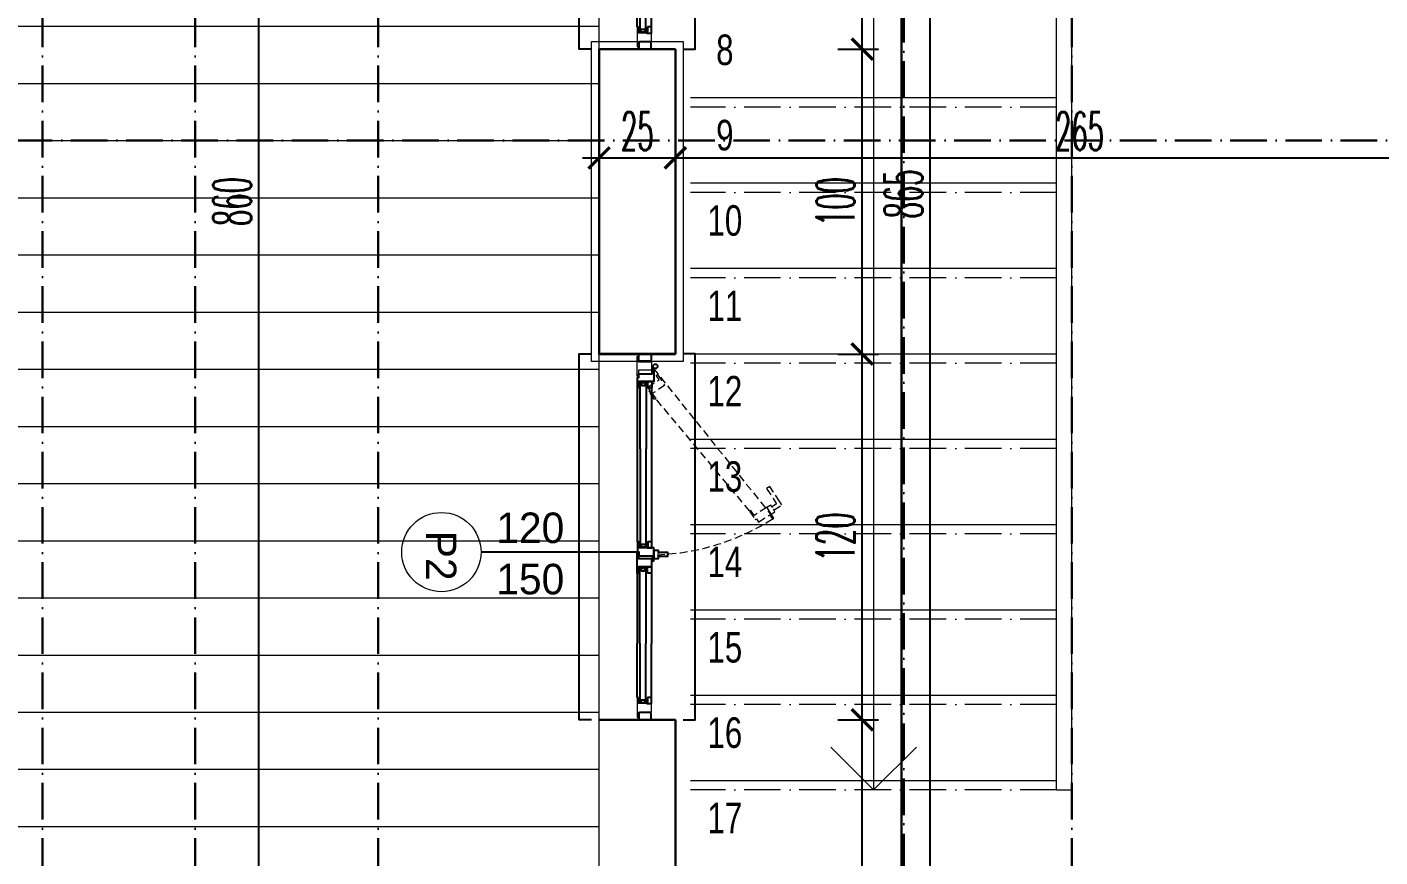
# Model space of a CAD drawing. Extents: x 775040 to 808375, y 4159409 to 4163651.
# Drawn here: x 785177.6 to 785621.1, y 4161158.8 to 4161431 of the extents above; entities that cross this region are included whole.
import ezdxf
from ezdxf.enums import TextEntityAlignment as Align

# ---------------------------------------------------------------- set-up
doc = ezdxf.new("R2010")
doc.units = 0
doc.header["$MEASUREMENT"] = 0
doc.header["$PDMODE"] = 3
for name, pattern in [('ACAD_ISO07W100', [3, 0, -3]), ('ACAD_ISO10W100', [18, 12, -3, 0, -3]), ('DUZ', [500, 500]), ('HIDDEN', [0.375, 0.25, -0.125])]:
    doc.linetypes.add(name, pattern=pattern)
doc.layers.get('0').update_dxf_attribs({"linetype": 'DUZ'})
for name, color, linetype in [('denizlik', 25, 'Continuous'), ('pencere', 3, 'Continuous'), ('POZ', 3, 'Continuous')]:
    doc.layers.add(name, color=color, linetype=linetype)
for name, color, linetype, lineweight in [('duvar', 7, 'Continuous', 25), ('KAPI', 1, 'Continuous', 15), ('Z_ duvar', 7, 'Continuous', 30), ('Z_aks', 2, 'ACAD_ISO10W100', 30), ('Z_dış ölçü', 115, 'Continuous', 25), ('Z_izdot', 42, 'ACAD_ISO07W100', 9), ('Z_iç ölçü dikey', 111, 'Continuous', 25), ('Z_iç ölçü yatay', 75, 'Continuous', 20), ('Z_kesit çizgisi', 6, 'ACAD_ISO10W100', 30), ('Z_kolon', 2, 'Continuous', 40), ('Z_merdiven', 5, 'Continuous', 20), ('Z_sıva', 241, 'Continuous', 5), ('Z_tarama', 8, 'Continuous', 5), ('Z_yazı', 4, 'Continuous', 20)]:
    doc.layers.add(name, color=color, linetype=linetype, lineweight=lineweight)
doc.styles.add('10', font='swisscl.ttf', dxfattribs={"height": 10})
doc.styles.add('M2', font='', dxfattribs={"height": 10})
doc.styles.add('OLCUIC', font='ROMANS.SHX', dxfattribs={"width": 0.5})
doc.styles.get('M2').set_extended_font_data('Turkish Arial')
doc.dimstyles.new('ölçü 50', dxfattribs={"dimtxt": 12.5, "dimasz": 7, "dimexe": 5.3, "dimexo": 5, "dimgap": 2.5, "dimtad": 1, "dimdec": 0, "dimzin": 9, "dimdsep": 46, "dimtxsty": 'OLCUIC', "dimblk1": 'ARCHTICK', "dimblk2": 'ARCHTICK', "dimsah": 1, "dimcen": 0, "dimdle": 5.5, "dimadec": 0, "dimazin": 0, "dimtfac": 1, "dimtdec": 0, "dimtix": 1, "dimtofl": 0, "dimtmove": 1, "dimatfit": 3, "dimldrblk": 'ARCHTICK', "dimfxl": 0, "dimtolj": 1, "dimtzin": 0, "dimarcsym": 0})

# ---------------------------------------------------------------- blocks, each defined once
blk = doc.blocks.new('FAFA')
at = {"layer": 'denizlik'}
for points in [[(70653.35, -14418.76), (70653.35, -14414.76), (70533.35, -14414.76), (70533.35, -14418.76)], [(70653.35, -14448.76), (70653.35, -14452.76), (70533.35, -14452.76), (70533.35, -14448.76)]]:
    blk.add_lwpolyline(points, dxfattribs=at)
at = {"layer": 'duvar'}
for p, q in [((70533.35, -14421.26), (70533.35, -14446.26)), ((70653.35, -14421.26), (70653.35, -14441.26)), ((70653.35, -14421.26), (70653.35, -14446.26))]:
    blk.add_line(p, q, dxfattribs=at)
at = {"layer": 'KAPI', "color": 1, "linetype": 'HIDDEN', "ltscale": 10}
for p, q in [((70538, -14428.53), (70587.23, -14389.02)), ((70581.81, -14387.06), (70576.78, -14390.33)), ((70577.46, -14391.37), (70582.49, -14388.11)), ((70576.78, -14390.33), (70577.46, -14391.37)), ((70545.52, -14429.91), (70584.93, -14396.95))]:
    blk.add_line(p, q, dxfattribs=at)
for points in [[(70585.93, -14389.87), (70585.11, -14388.61), (70584.27, -14389.15), (70584.22, -14389.07), (70584.49, -14388.89), (70582.86, -14386.38), (70581.81, -14387.06)], [(70582.49, -14388.11), (70583.44, -14389.57), (70583.63, -14389.45), (70583.69, -14389.53), (70582.93, -14390.02), (70583.75, -14391.28), (70585.93, -14389.87)]]:
    blk.add_lwpolyline(points, dxfattribs=at)
for points in [[(70584.93, -14396.95), (70587.7, -14395.13), (70587.43, -14394.72), (70588.5, -14394.02), (70586.09, -14390.35), (70587.49, -14389.43), (70587.23, -14389.02), (70583.67, -14391.35), (70586.36, -14395.46), (70584.68, -14396.57)], [(70548.3, -14428.1), (70545.55, -14429.95), (70545.28, -14429.54), (70544.22, -14430.25), (70541.77, -14426.62), (70540.38, -14427.56), (70540.1, -14427.15), (70543.63, -14424.77), (70546.37, -14428.85), (70548.05, -14427.72)]]:
    blk.add_lwpolyline(points, close=True, dxfattribs=at)
at = {"layer": 'KAPI'}
for points in [[(70538.65, -14429.14), (70538.65, -14433.33), (70540.68, -14433.33), (70540.68, -14433.79), (70534.11, -14433.79), (70534.11, -14433.33), (70535.88, -14433.33), (70535.88, -14429.14), (70538.65, -14429.14)], [(70648.06, -14429.14), (70648.06, -14433.33), (70646.03, -14433.33), (70646.03, -14433.79), (70652.6, -14433.79), (70652.6, -14433.33), (70650.82, -14433.33), (70650.82, -14429.14), (70648.06, -14429.14)]]:
    blk.add_lwpolyline(points, dxfattribs=at)
for centre, radius in [((70537.4, -14427.83), 0.75), ((70598.35, -14497.98), 13)]:
    blk.add_circle(centre, radius, dxfattribs=at)
at = {"layer": 'KAPI', "color": 1, "linetype": 'HIDDEN', "ltscale": 10}
blk.add_arc((70523.58, -14429.93), 75.66, 2.0451, 32.7348, dxfattribs=at)
at = {"layer": 'pencere', "color": 1}
for p, q in [((70594.95, -14429.03), (70544.41, -14429.03)), ((70605.23, -14429.14), (70628.35, -14429.14)), ((70646.06, -14429.14), (70628.35, -14429.14)), ((70594.94, -14433.7), (70544.42, -14433.7)), ((70605.26, -14433.79), (70628.35, -14433.79)), ((70646.03, -14433.79), (70628.35, -14433.79))]:
    blk.add_line(p, q, dxfattribs=at)
at = {"layer": 'pencere', "color": 234}
blk.add_lwpolyline([(70600.39, -14428.29), (70600.39, -14426.79), (70599.39, -14426.79), (70599.39, -14426.69), (70599.71, -14426.69), (70599.71, -14423.69), (70598.46, -14423.69), (70598.46, -14426.69), (70598.69, -14426.69), (70598.69, -14426.79), (70597.79, -14426.79), (70597.79, -14428.29), (70600.39, -14428.29)], dxfattribs=at)
at = {"layer": 'pencere'}
for points in [[(70533.35, -14429.56, -0.414214), (70533.65, -14429.26), (70535.43, -14429.26, -0.414214), (70535.73, -14429.56), (70535.73, -14432.96, -0.414214), (70535.43, -14433.26), (70533.65, -14433.26, -0.414214), (70533.35, -14432.96)], [(70653.35, -14429.56, 0.414214), (70653.05, -14429.26), (70651.28, -14429.26, 0.414214), (70650.98, -14429.56), (70650.98, -14432.96, 0.414214), (70651.28, -14433.26), (70653.05, -14433.26, 0.414214), (70653.35, -14432.96)]]:
    blk.add_lwpolyline(points, format="xyb", close=True, dxfattribs=at)
for points in [[(70544.42, -14433.7), (70541.11, -14433.7), (70541.11, -14433.21), (70539.83, -14433.21), (70539.83, -14428.83), (70538.15, -14428.83), (70538.15, -14428.33), (70542.4, -14428.33), (70542.4, -14433.24), (70544.42, -14433.24)], [(70594.94, -14433.7), (70598.25, -14433.7), (70598.25, -14433.21), (70599.53, -14433.21), (70599.53, -14428.82), (70601.21, -14428.82), (70601.21, -14428.33), (70596.96, -14428.33), (70596.96, -14433.24), (70594.94, -14433.24)], [(70605.26, -14433.33), (70605.26, -14433.79), (70598.69, -14433.79), (70598.69, -14433.33), (70600.47, -14433.33), (70600.47, -14429.15), (70603.23, -14429.14), (70603.23, -14433.33)], [(70605.23, -14430.42), (70603.72, -14430.42), (70603.51, -14430.49), (70603.3, -14430.59), (70603.23, -14430.64), (70603.23, -14429.14), (70605.23, -14429.14)], [(70646.06, -14430.42), (70647.57, -14430.42), (70647.78, -14430.49), (70647.99, -14430.59), (70648.06, -14430.64), (70648.06, -14429.14), (70646.06, -14429.14)], [(70542.83, -14431.2), (70542.81, -14431.2), (70542.78, -14431.21), (70542.75, -14431.22), (70542.73, -14431.24), (70542.71, -14431.27), (70542.69, -14431.3), (70542.68, -14431.33), (70542.67, -14431.36), (70542.67, -14431.4), (70542.67, -14432.2), (70542.67, -14432.2), (70542.67, -14432.23), (70542.68, -14432.27), (70542.69, -14432.3), (70542.71, -14432.33), (70542.73, -14432.35), (70542.75, -14432.37), (70542.78, -14432.39), (70542.81, -14432.39), (70542.83, -14432.4), (70543.5, -14432.4), (70543.53, -14432.39), (70543.56, -14432.39), (70543.58, -14432.37), (70543.61, -14432.35), (70543.63, -14432.33), (70543.65, -14432.3), (70543.66, -14432.27), (70543.67, -14432.23), (70543.67, -14432.2), (70543.67, -14431.4), (70543.67, -14431.36), (70543.66, -14431.33), (70543.65, -14431.3), (70543.63, -14431.27), (70543.61, -14431.24), (70543.58, -14431.22), (70543.56, -14431.21), (70543.53, -14431.2), (70543.5, -14431.2), (70542.83, -14431.2)], [(70596.52, -14431.2), (70596.55, -14431.2), (70596.58, -14431.21), (70596.61, -14431.22), (70596.63, -14431.24), (70596.65, -14431.27), (70596.67, -14431.3), (70596.68, -14431.33), (70596.69, -14431.36), (70596.69, -14431.4), (70596.69, -14432.2), (70596.69, -14432.2), (70596.69, -14432.23), (70596.68, -14432.26), (70596.67, -14432.3), (70596.65, -14432.32), (70596.63, -14432.35), (70596.61, -14432.37), (70596.58, -14432.38), (70596.55, -14432.39), (70596.52, -14432.4), (70595.86, -14432.4), (70595.83, -14432.39), (70595.8, -14432.38), (70595.77, -14432.37), (70595.75, -14432.35), (70595.73, -14432.32), (70595.71, -14432.3), (70595.7, -14432.26), (70595.69, -14432.23), (70595.69, -14432.2), (70595.69, -14431.4), (70595.69, -14431.36), (70595.7, -14431.33), (70595.71, -14431.3), (70595.73, -14431.27), (70595.75, -14431.24), (70595.77, -14431.22), (70595.8, -14431.21), (70595.83, -14431.2), (70595.86, -14431.2), (70596.52, -14431.2)], [(70603.66, -14431.31), (70603.63, -14431.31), (70603.6, -14431.32), (70603.57, -14431.33), (70603.55, -14431.35), (70603.53, -14431.38), (70603.51, -14431.41), (70603.5, -14431.44), (70603.49, -14431.47), (70603.49, -14431.51), (70603.49, -14432.31), (70603.49, -14432.31), (70603.49, -14432.34), (70603.5, -14432.37), (70603.51, -14432.41), (70603.53, -14432.43), (70603.55, -14432.46), (70603.57, -14432.48), (70603.6, -14432.49), (70603.63, -14432.5), (70603.66, -14432.51), (70604.32, -14432.51), (70604.35, -14432.5), (70604.38, -14432.49), (70604.41, -14432.48), (70604.43, -14432.46), (70604.45, -14432.43), (70604.47, -14432.41), (70604.48, -14432.37), (70604.49, -14432.34), (70604.49, -14432.31), (70604.49, -14431.51), (70604.49, -14431.47), (70604.48, -14431.44), (70604.47, -14431.41), (70604.45, -14431.38), (70604.43, -14431.35), (70604.41, -14431.33), (70604.38, -14431.32), (70604.35, -14431.31), (70604.32, -14431.31), (70603.66, -14431.31)], [(70647.63, -14431.31), (70647.66, -14431.31), (70647.69, -14431.32), (70647.72, -14431.33), (70647.74, -14431.35), (70647.76, -14431.38), (70647.78, -14431.41), (70647.79, -14431.44), (70647.8, -14431.47), (70647.8, -14431.51), (70647.8, -14432.31), (70647.8, -14432.31), (70647.8, -14432.34), (70647.79, -14432.37), (70647.78, -14432.41), (70647.76, -14432.43), (70647.74, -14432.46), (70647.72, -14432.48), (70647.69, -14432.49), (70647.66, -14432.5), (70647.63, -14432.51), (70646.97, -14432.51), (70646.94, -14432.5), (70646.91, -14432.49), (70646.88, -14432.48), (70646.86, -14432.46), (70646.84, -14432.43), (70646.82, -14432.41), (70646.81, -14432.37), (70646.8, -14432.34), (70646.8, -14432.31), (70646.8, -14431.51), (70646.8, -14431.47), (70646.81, -14431.44), (70646.82, -14431.41), (70646.84, -14431.38), (70646.86, -14431.35), (70646.88, -14431.33), (70646.91, -14431.32), (70646.94, -14431.31), (70646.97, -14431.31), (70647.63, -14431.31)]]:
    blk.add_lwpolyline(points, close=True, dxfattribs=at)
for points in [[(70543.04, -14430.31), (70542.9, -14430.31), (70542.69, -14430.38), (70542.48, -14430.49), (70542.4, -14430.54), (70542.4, -14429.03), (70544.41, -14429.03), (70544.41, -14430.31), (70544.09, -14430.31), (70542.9, -14430.31)], [(70596.32, -14430.31), (70596.46, -14430.31), (70596.67, -14430.38), (70596.88, -14430.48), (70596.96, -14430.54), (70596.96, -14429.03), (70594.95, -14429.03), (70594.95, -14430.31), (70595.27, -14430.31), (70596.46, -14430.31)], [(70564.48, -14432.81), (70542.67, -14432.81), (70542.67, -14430.8), (70564.48, -14430.8)], [(70564.48, -14432.81), (70596.69, -14432.81), (70596.69, -14430.8), (70564.48, -14430.8)], [(70628.35, -14432.92), (70603.49, -14432.92), (70603.49, -14430.91), (70628.35, -14430.91)], [(70628.35, -14432.92), (70647.8, -14432.92), (70647.8, -14430.91), (70628.35, -14430.91)]]:
    blk.add_lwpolyline(points, dxfattribs=at)
blk.add_circle((70537.4, -14427.83), 0.75, dxfattribs=at)
at = {"layer": 'POZ'}
blk.add_line((70598.35, -14433.7), (70598.35, -14484.98), dxfattribs=at)
at = {"layer": 'KAPI', "style": 'M2', "flags": 4}
blk.add_attdef('P2', (70591.33, -14503.09), '', height=10, dxfattribs=at)
at = {"layer": 'POZ', "style": 'M2', "flags": 4}
for tag, p in [('120', (70595.37, -14480)), ('150', (70612.19, -14480))]:
    blk.add_attdef(tag, p, '', height=10, rotation=90, dxfattribs=at)
blk = doc.blocks.new('_ARCHTICK')
at = {"color": 0, "linetype": 'ByBlock', "const_width": 0.15}
blk.add_lwpolyline([(-0.5, -0.5), (0.5, 0.5)], dxfattribs=at)
blk = doc.blocks.new('*D178')
at = {"layer": 'Defpoints', "color": 0, "linetype": 'Continuous', "transparency": 16777216}
for p in [(785365.14, 4161410.28), (785390.14, 4161410.28), (785390.14, 4161388.1)]:
    blk.add_point(p, dxfattribs=at)
at = {"layer": 'Z_iç ölçü yatay', "color": 0, "linetype": 'Continuous', "lineweight": -2, "transparency": 16777216}
for p, q in [((785365.14, 4161405.28), (785365.14, 4161382.8)), ((785390.14, 4161405.28), (785390.14, 4161382.8)), ((785359.64, 4161388.1), (785395.64, 4161388.1))]:
    blk.add_line(p, q, dxfattribs=at)
at = {"layer": 'Z_iç ölçü yatay', "color": 0, "linetype": 'Continuous', "lineweight": -2, "transparency": 16777216, "xscale": 7, "yscale": 7, "zscale": 7, "rotation": 180}
blk.add_blockref('_ARCHTICK', (785365.14, 4161388.1), dxfattribs=at)
at = {"layer": 'Z_iç ölçü yatay', "color": 0, "linetype": 'Continuous', "lineweight": -2, "transparency": 16777216, "xscale": 7, "yscale": 7, "zscale": 7}
blk.add_blockref('_ARCHTICK', (785390.14, 4161388.1), dxfattribs=at)
at = {"layer": 'Z_iç ölçü yatay', "color": 0, "linetype": 'Continuous', "transparency": 16777216, "insert": (785377.64, 4161396.85), "char_height": 12.5, "attachment_point": 5, "style": 'OLCUIC'}
blk.add_mtext('\\A1;25', dxfattribs=at)
blk = doc.blocks.new('*D179')
at = {"layer": 'Defpoints', "color": 0, "linetype": 'Continuous', "transparency": 16777216}
for p in [(785655.14, 4161440.34), (785390.14, 4161410.28), (785655.14, 4161388.1)]:
    blk.add_point(p, dxfattribs=at)
at = {"layer": 'Z_iç ölçü yatay', "color": 0, "linetype": 'Continuous', "lineweight": -2, "transparency": 16777216}
for p, q in [((785655.14, 4161413.1), (785655.14, 4161382.8)), ((785390.14, 4161405.28), (785390.14, 4161382.8)), ((785384.64, 4161388.1), (785660.64, 4161388.1))]:
    blk.add_line(p, q, dxfattribs=at)
at = {"layer": 'Z_iç ölçü yatay', "color": 0, "linetype": 'Continuous', "lineweight": -2, "transparency": 16777216, "xscale": 7, "yscale": 7, "zscale": 7, "rotation": 180}
blk.add_blockref('_ARCHTICK', (785390.14, 4161388.1), dxfattribs=at)
at = {"layer": 'Z_iç ölçü yatay', "color": 0, "linetype": 'Continuous', "lineweight": -2, "transparency": 16777216, "xscale": 7, "yscale": 7, "zscale": 7}
blk.add_blockref('_ARCHTICK', (785655.14, 4161388.1), dxfattribs=at)
at = {"layer": 'Z_iç ölçü yatay', "color": 0, "linetype": 'Continuous', "transparency": 16777216, "insert": (785522.64, 4161396.85), "char_height": 12.5, "attachment_point": 5, "style": 'OLCUIC'}
blk.add_mtext('\\A1;265', dxfattribs=at)
blk = doc.blocks.new('*D345')
at = {"layer": 'Defpoints', "color": 0, "linetype": 'Continuous', "transparency": 16777216}
for p in [(783912.64, 4161203.75), (785360.64, 4161203.75), (785358.64, 4161083.75)]:
    blk.add_point(p, dxfattribs=at)
at = {"layer": 'Z_dış ölçü', "color": 0, "linetype": 'Continuous', "lineweight": -2, "transparency": 16777216}
for p, q in [((783912.64, 4161078.25), (783912.64, 4161209.25)), ((783920.64, 4161203.75), (783907.34, 4161203.75)), ((783920.64, 4161083.75), (783907.34, 4161083.75))]:
    blk.add_line(p, q, dxfattribs=at)
at = {"layer": 'Z_dış ölçü', "color": 0, "linetype": 'Continuous', "lineweight": -2, "transparency": 16777216, "xscale": 7, "yscale": 7, "zscale": 7}
for p, rotation in [((783912.64, 4161203.75), 90), ((783912.64, 4161083.75), 270)]:
    blk.add_blockref('_ARCHTICK', p, dxfattribs=dict(at, rotation=rotation))
at = {"layer": 'Z_dış ölçü', "color": 0, "linetype": 'Continuous', "transparency": 16777216, "insert": (783903.89, 4161143.75), "char_height": 12.5, "attachment_point": 5, "rotation": 90, "style": 'OLCUIC'}
blk.add_mtext('\\A1;120', dxfattribs=at)
blk = doc.blocks.new('*D346')
at = {"layer": 'Defpoints', "color": 0, "linetype": 'Continuous', "transparency": 16777216}
for p in [(783912.64, 4161323.75), (785358.64, 4161323.75), (785360.64, 4161203.75)]:
    blk.add_point(p, dxfattribs=at)
at = {"layer": 'Z_dış ölçü', "color": 0, "linetype": 'Continuous', "lineweight": -2, "transparency": 16777216}
for p, q in [((783912.64, 4161198.25), (783912.64, 4161329.25)), ((783920.64, 4161323.75), (783907.34, 4161323.75)), ((783920.64, 4161203.75), (783907.34, 4161203.75))]:
    blk.add_line(p, q, dxfattribs=at)
at = {"layer": 'Z_dış ölçü', "color": 0, "linetype": 'Continuous', "lineweight": -2, "transparency": 16777216, "xscale": 7, "yscale": 7, "zscale": 7}
for p, rotation in [((783912.64, 4161323.75), 90), ((783912.64, 4161203.75), 270)]:
    blk.add_blockref('_ARCHTICK', p, dxfattribs=dict(at, rotation=rotation))
at = {"layer": 'Z_dış ölçü', "color": 0, "linetype": 'Continuous', "transparency": 16777216, "insert": (783903.89, 4161263.75), "char_height": 12.5, "attachment_point": 5, "rotation": 90, "style": 'OLCUIC'}
blk.add_mtext('\\A1;120', dxfattribs=at)
blk = doc.blocks.new('*D347')
at = {"layer": 'Defpoints', "color": 0, "linetype": 'Continuous', "transparency": 16777216}
for p in [(783912.64, 4161423.75), (785358.64, 4161423.75), (785358.64, 4161323.75)]:
    blk.add_point(p, dxfattribs=at)
at = {"layer": 'Z_dış ölçü', "color": 0, "linetype": 'Continuous', "lineweight": -2, "transparency": 16777216}
for p, q in [((783912.64, 4161318.25), (783912.64, 4161429.25)), ((783920.64, 4161423.75), (783907.34, 4161423.75)), ((783920.64, 4161323.75), (783907.34, 4161323.75))]:
    blk.add_line(p, q, dxfattribs=at)
at = {"layer": 'Z_dış ölçü', "color": 0, "linetype": 'Continuous', "lineweight": -2, "transparency": 16777216, "xscale": 7, "yscale": 7, "zscale": 7}
for p, rotation in [((783912.64, 4161423.75), 90), ((783912.64, 4161323.75), 270)]:
    blk.add_blockref('_ARCHTICK', p, dxfattribs=dict(at, rotation=rotation))
at = {"layer": 'Z_dış ölçü', "color": 0, "linetype": 'Continuous', "transparency": 16777216, "insert": (783903.89, 4161373.75), "char_height": 12.5, "attachment_point": 5, "rotation": 90, "style": 'OLCUIC'}
blk.add_mtext('\\A1;100', dxfattribs=at)
blk = doc.blocks.new('*D348')
at = {"layer": 'Defpoints', "color": 0, "linetype": 'Continuous', "transparency": 16777216}
for p in [(783912.64, 4161543.75), (785358.64, 4161543.75), (785358.64, 4161423.75)]:
    blk.add_point(p, dxfattribs=at)
at = {"layer": 'Z_dış ölçü', "color": 0, "linetype": 'Continuous', "lineweight": -2, "transparency": 16777216}
for p, q in [((783912.64, 4161418.25), (783912.64, 4161549.25)), ((783920.64, 4161543.75), (783907.34, 4161543.75)), ((783920.64, 4161423.75), (783907.34, 4161423.75))]:
    blk.add_line(p, q, dxfattribs=at)
at = {"layer": 'Z_dış ölçü', "color": 0, "linetype": 'Continuous', "lineweight": -2, "transparency": 16777216, "xscale": 7, "yscale": 7, "zscale": 7}
for p, rotation in [((783912.64, 4161543.75), 90), ((783912.64, 4161423.75), 270)]:
    blk.add_blockref('_ARCHTICK', p, dxfattribs=dict(at, rotation=rotation))
at = {"layer": 'Z_dış ölçü', "color": 0, "linetype": 'Continuous', "transparency": 16777216, "insert": (783903.89, 4161483.75), "char_height": 12.5, "attachment_point": 5, "rotation": 90, "style": 'OLCUIC'}
blk.add_mtext('\\A1;120', dxfattribs=at)
blk = doc.blocks.new('*D720')
at = {"layer": 'Defpoints', "color": 0, "linetype": 'Continuous', "transparency": 16777216}
for p in [(785220.78, 4161803.75), (785253.57, 4161803.75), (785237.76, 4160943.75)]:
    blk.add_point(p, dxfattribs=at)
at = {"layer": 'Z_iç ölçü dikey', "color": 0, "linetype": 'Continuous', "lineweight": -2, "transparency": 16777216}
for p, q in [((785253.57, 4160938.25), (785253.57, 4161809.25)), ((785245.57, 4161803.75), (785258.87, 4161803.75)), ((785245.57, 4160943.75), (785258.87, 4160943.75))]:
    blk.add_line(p, q, dxfattribs=at)
at = {"layer": 'Z_iç ölçü dikey', "color": 0, "linetype": 'Continuous', "lineweight": -2, "transparency": 16777216, "xscale": 7, "yscale": 7, "zscale": 7}
for p, rotation in [((785253.57, 4161803.75), 90), ((785253.57, 4160943.75), 270)]:
    blk.add_blockref('_ARCHTICK', p, dxfattribs=dict(at, rotation=rotation))
at = {"layer": 'Z_iç ölçü dikey', "color": 0, "linetype": 'Continuous', "transparency": 16777216, "insert": (785244.82, 4161373.75), "char_height": 12.5, "attachment_point": 5, "rotation": 90, "style": 'OLCUIC'}
blk.add_mtext('\\A1;860', dxfattribs=at)
blk = doc.blocks.new('*D739')
at = {"layer": 'Defpoints', "color": 0, "linetype": 'Continuous', "transparency": 16777216}
for p in [(785390.14, 4161203.75), (785451.4, 4161203.75), (785390.14, 4161083.75)]:
    blk.add_point(p, dxfattribs=at)
at = {"layer": 'Z_iç ölçü dikey', "color": 0, "linetype": 'Continuous', "lineweight": -2, "transparency": 16777216}
for p, q in [((785451.4, 4161078.25), (785451.4, 4161209.25)), ((785443.4, 4161203.75), (785456.7, 4161203.75)), ((785443.4, 4161083.75), (785456.7, 4161083.75))]:
    blk.add_line(p, q, dxfattribs=at)
at = {"layer": 'Z_iç ölçü dikey', "color": 0, "linetype": 'Continuous', "lineweight": -2, "transparency": 16777216, "xscale": 7, "yscale": 7, "zscale": 7}
for p, rotation in [((785451.4, 4161203.75), 90), ((785451.4, 4161083.75), 270)]:
    blk.add_blockref('_ARCHTICK', p, dxfattribs=dict(at, rotation=rotation))
at = {"layer": 'Z_iç ölçü dikey', "color": 0, "linetype": 'Continuous', "transparency": 16777216, "insert": (785442.65, 4161143.75), "char_height": 12.5, "attachment_point": 5, "rotation": 90, "style": 'OLCUIC'}
blk.add_mtext('\\A1;120', dxfattribs=at)
blk = doc.blocks.new('*D740')
at = {"layer": 'Defpoints', "color": 0, "linetype": 'Continuous', "transparency": 16777216}
for p in [(785390.14, 4161323.75), (785451.4, 4161323.75), (785390.14, 4161203.75)]:
    blk.add_point(p, dxfattribs=at)
at = {"layer": 'Z_iç ölçü dikey', "color": 0, "linetype": 'Continuous', "lineweight": -2, "transparency": 16777216}
for p, q in [((785451.4, 4161198.25), (785451.4, 4161329.25)), ((785443.4, 4161323.75), (785456.7, 4161323.75)), ((785443.4, 4161203.75), (785456.7, 4161203.75))]:
    blk.add_line(p, q, dxfattribs=at)
at = {"layer": 'Z_iç ölçü dikey', "color": 0, "linetype": 'Continuous', "lineweight": -2, "transparency": 16777216, "xscale": 7, "yscale": 7, "zscale": 7}
for p, rotation in [((785451.4, 4161323.75), 90), ((785451.4, 4161203.75), 270)]:
    blk.add_blockref('_ARCHTICK', p, dxfattribs=dict(at, rotation=rotation))
at = {"layer": 'Z_iç ölçü dikey', "color": 0, "linetype": 'Continuous', "transparency": 16777216, "insert": (785442.65, 4161263.75), "char_height": 12.5, "attachment_point": 5, "rotation": 90, "style": 'OLCUIC'}
blk.add_mtext('\\A1;120', dxfattribs=at)
blk = doc.blocks.new('*D741')
at = {"layer": 'Defpoints', "color": 0, "linetype": 'Continuous', "transparency": 16777216}
for p in [(785390.14, 4161423.75), (785451.4, 4161423.75), (785390.14, 4161323.75)]:
    blk.add_point(p, dxfattribs=at)
at = {"layer": 'Z_iç ölçü dikey', "color": 0, "linetype": 'Continuous', "lineweight": -2, "transparency": 16777216}
for p, q in [((785451.4, 4161318.25), (785451.4, 4161429.25)), ((785443.4, 4161423.75), (785456.7, 4161423.75)), ((785443.4, 4161323.75), (785456.7, 4161323.75))]:
    blk.add_line(p, q, dxfattribs=at)
at = {"layer": 'Z_iç ölçü dikey', "color": 0, "linetype": 'Continuous', "lineweight": -2, "transparency": 16777216, "xscale": 7, "yscale": 7, "zscale": 7}
for p, rotation in [((785451.4, 4161423.75), 90), ((785451.4, 4161323.75), 270)]:
    blk.add_blockref('_ARCHTICK', p, dxfattribs=dict(at, rotation=rotation))
at = {"layer": 'Z_iç ölçü dikey', "color": 0, "linetype": 'Continuous', "transparency": 16777216, "insert": (785442.65, 4161373.75), "char_height": 12.5, "attachment_point": 5, "rotation": 90, "style": 'OLCUIC'}
blk.add_mtext('\\A1;100', dxfattribs=at)
blk = doc.blocks.new('*D742')
at = {"layer": 'Defpoints', "color": 0, "linetype": 'Continuous', "transparency": 16777216}
for p in [(785390.14, 4161543.75), (785451.4, 4161543.75), (785390.14, 4161423.75)]:
    blk.add_point(p, dxfattribs=at)
at = {"layer": 'Z_iç ölçü dikey', "color": 0, "linetype": 'Continuous', "lineweight": -2, "transparency": 16777216}
for p, q in [((785451.4, 4161418.25), (785451.4, 4161549.25)), ((785443.4, 4161543.75), (785456.7, 4161543.75)), ((785443.4, 4161423.75), (785456.7, 4161423.75))]:
    blk.add_line(p, q, dxfattribs=at)
at = {"layer": 'Z_iç ölçü dikey', "color": 0, "linetype": 'Continuous', "lineweight": -2, "transparency": 16777216, "xscale": 7, "yscale": 7, "zscale": 7}
for p, rotation in [((785451.4, 4161543.75), 90), ((785451.4, 4161423.75), 270)]:
    blk.add_blockref('_ARCHTICK', p, dxfattribs=dict(at, rotation=rotation))
at = {"layer": 'Z_iç ölçü dikey', "color": 0, "linetype": 'Continuous', "transparency": 16777216, "insert": (785442.65, 4161483.75), "char_height": 12.5, "attachment_point": 5, "rotation": 90, "style": 'OLCUIC'}
blk.add_mtext('\\A1;120', dxfattribs=at)
blk = doc.blocks.new('*D755')
at = {"layer": 'Defpoints', "color": 0, "linetype": 'Continuous', "transparency": 16777216}
for p in [(785462.7, 4161808.75), (785473.67, 4161808.75), (785451.4, 4160943.75)]:
    blk.add_point(p, dxfattribs=at)
at = {"layer": 'Z_iç ölçü dikey', "color": 0, "linetype": 'Continuous', "lineweight": -2, "transparency": 16777216}
for p, q in [((785473.67, 4160938.25), (785473.67, 4161814.25)), ((785467.7, 4161808.75), (785478.97, 4161808.75)), ((785465.67, 4160943.75), (785478.97, 4160943.75))]:
    blk.add_line(p, q, dxfattribs=at)
at = {"layer": 'Z_iç ölçü dikey', "color": 0, "linetype": 'Continuous', "lineweight": -2, "transparency": 16777216, "xscale": 7, "yscale": 7, "zscale": 7}
for p, rotation in [((785473.67, 4161808.75), 90), ((785473.67, 4160943.75), 270)]:
    blk.add_blockref('_ARCHTICK', p, dxfattribs=dict(at, rotation=rotation))
at = {"layer": 'Z_iç ölçü dikey', "color": 0, "linetype": 'Continuous', "transparency": 16777216, "insert": (785464.92, 4161376.25), "char_height": 12.5, "attachment_point": 5, "rotation": 90, "style": 'OLCUIC'}
blk.add_mtext('\\A1;865', dxfattribs=at)

msp = doc.modelspace()

# ---------------------------------------------------------------- hatches: boundary and pattern name
at = {"layer": 'Z_tarama'}
h = msp.add_hatch(dxfattribs=at)
h.set_pattern_fill('ANSI31', color=256, scale=150, angle=135, style=0)
h.paths.add_polyline_path([(785365.14, 4160943.75), (785365.14, 4161806.49), (784970.14, 4161373.75)])

# ---------------------------------------------------------------- linework, layer by layer
at = {"layer": 'Z_ duvar', "linetype": 'Continuous'}
for p, q in [((785390.14, 4161423.75), (785365.14, 4161423.75)), ((785365.14, 4161423.75), (785365.14, 4161323.75)), ((785390.14, 4161363.75), (785390.14, 4161423.75)), ((785390.14, 4161323.75), (785390.14, 4161363.75)), ((785365.14, 4161323.75), (785390.14, 4161323.75)), ((785390.14, 4161203.75), (785365.14, 4161203.75)), ((785390.14, 4161083.75), (785390.14, 4161203.75))]:
    msp.add_line(p, q, dxfattribs=at)
at = {"layer": 'Z_aks'}
for p, q in [((785182.64, 4159668.75), (785182.64, 4163028.75)), ((785232.64, 4159668.75), (785232.64, 4163028.75)), ((785292.64, 4159668.75), (785292.64, 4163028.75)), ((785520.14, 4159668.75), (785520.14, 4163028.75)), ((786597.64, 4161393.75), (783787.64, 4161393.75))]:
    msp.add_line(p, q, dxfattribs=at)
at = {"layer": 'Z_izdot', "color": 5, "linetype": 'Continuous'}
msp.add_lwpolyline([(785365.14, 4160943.75), (785365.14, 4161803.75), (784202.64, 4161801.25), (784202.64, 4162003.63), (784062.64, 4162003.63), (784062.64, 4162413.95), (784202.64, 4162413.95), (784202.64, 4162613.75), (784972.64, 4162613.75), (784972.64, 4162713.75), (785277.64, 4162713.75), (785282.64, 4162613.75), (786082.64, 4162613.75), (786082.64, 4162393.75)], dxfattribs=at)
at = {"layer": 'Z_kesit çizgisi', "linetype": 'Continuous'}
msp.add_line((785464.3, 4162908.7), (785464.3, 4159734.81), dxfattribs=at)
at = {"layer": 'Z_kesit çizgisi'}
msp.add_line((785465.02, 4162903.99), (785465.02, 4160704.69), dxfattribs=at)
at = {"layer": 'Z_merdiven', "color": 1, "linetype": 'Continuous'}
for p, q in [((785455.14, 4161628.75), (785455.14, 4161180.75)), ((785455.14, 4161180.75), (785441.14, 4161194.75)), ((785455.14, 4161180.75), (785469.14, 4161194.75))]:
    msp.add_line(p, q, dxfattribs=at)
at = {"layer": 'Z_merdiven', "linetype": 'Continuous'}
for p, q in [((785515.14, 4161407.75), (785395.14, 4161407.75)), ((785515.14, 4161379.75), (785395.14, 4161379.75)), ((785515.14, 4161351.75), (785395.14, 4161351.75)), ((785515.14, 4161323.75), (785395.14, 4161323.75)), ((785515.14, 4161295.75), (785395.14, 4161295.75)), ((785515.14, 4161267.75), (785395.14, 4161267.75)), ((785515.14, 4161239.75), (785395.14, 4161239.75)), ((785515.14, 4161211.75), (785395.14, 4161211.75)), ((785515.14, 4161183.75), (785395.14, 4161183.75))]:
    msp.add_line(p, q, dxfattribs=at)
at = {"layer": 'Z_merdiven', "linetype": 'ACAD_ISO10W100'}
for p, q in [((785515.14, 4161404.75), (785395.14, 4161404.75)), ((785515.14, 4161376.75), (785395.14, 4161376.75)), ((785515.14, 4161348.75), (785395.14, 4161348.75)), ((785515.14, 4161320.75), (785395.14, 4161320.75)), ((785515.14, 4161292.75), (785395.14, 4161292.75)), ((785515.14, 4161264.75), (785395.14, 4161264.75)), ((785515.14, 4161236.75), (785395.14, 4161236.75)), ((785515.14, 4161208.75), (785395.14, 4161208.75)), ((785515.14, 4161180.75), (785395.14, 4161180.75))]:
    msp.add_line(p, q, dxfattribs=at)
at = {"layer": 'Z_merdiven', "color": 1, "linetype": 'Continuous'}
for points in [[(785515.14, 4161180.75), (785520.14, 4161180.75), (785520.14, 4161633.75), (785390.14, 4161633.75)], [(785515.14, 4161180.75), (785515.14, 4161628.75), (785390.14, 4161628.75)]]:
    msp.add_lwpolyline(points, dxfattribs=at)
at = {"layer": 'Z_sıva', "linetype": 'Continuous'}
msp.add_lwpolyline([(785362.64, 4161321.25), (785362.64, 4161426.25), (785392.64, 4161426.25), (785392.64, 4161363.75), (785392.64, 4161321.25)], close=True, dxfattribs=at)

# ---------------------------------------------------------------- block references
at = {"layer": 'Z_kolon'}
ref = msp.add_blockref('FAFA', (799811.4, 4232077.11), dxfattribs=dict(at, rotation=270))
ref.add_attrib('P2', 'P2', (785308.32, 4161485.78), dxfattribs={"layer": 'KAPI', "height": 10, "rotation": 270, "style": 'M2'})
ref.add_attrib('120', '120', (785331.4, 4161481.74), dxfattribs={"layer": 'POZ', "height": 10, "style": 'M2'})
ref.add_attrib('150', '150', (785331.4, 4161464.92), dxfattribs={"layer": 'POZ', "height": 10, "style": 'M2'})
ref = msp.add_blockref('FAFA', (799811.4, 4231857.11), dxfattribs=dict(at, rotation=270))
ref.add_attrib('P2', 'P2', (785308.32, 4161265.78), dxfattribs={"layer": 'KAPI', "height": 10, "rotation": 270, "style": 'M2'})
ref.add_attrib('120', '120', (785331.4, 4161261.74), dxfattribs={"layer": 'POZ', "height": 10, "style": 'M2'})
ref.add_attrib('150', '150', (785331.4, 4161244.92), dxfattribs={"layer": 'POZ', "height": 10, "style": 'M2'})

# ---------------------------------------------------------------- texts
at = {"layer": 'Z_yazı', "ltscale": 0.01, "style": '10'}
for s, p in [('8', (785406.35, 4161423.55)), ('9', (785406.35, 4161395.55)), ('10', (785406.35, 4161367.55)), ('11', (785406.35, 4161339.55)), ('12', (785406.35, 4161311.55)), ('13', (785406.35, 4161283.55)), ('14', (785406.35, 4161255.55)), ('15', (785406.35, 4161227.55)), ('16', (785406.35, 4161199.55)), ('17', (785406.35, 4161171.55))]:
    msp.add_text(s, height=10, dxfattribs=at).set_placement(p, align=Align.MIDDLE_CENTER)

# ---------------------------------------------------------------- dimensions: what is measured, and where the dimension line sits
at = {"layer": 'Z_dış ölçü', "linetype": 'Continuous'}
for base, p1, p2, picture, middle in [((783912.64, 4161543.75), (785358.64, 4161423.75), (785358.64, 4161543.75), '*D348', (783903.89, 4161483.75)), ((783912.64, 4161423.75), (785358.64, 4161323.75), (785358.64, 4161423.75), '*D347', (783903.89, 4161373.75)), ((783912.64, 4161323.75), (785360.64, 4161203.75), (785358.64, 4161323.75), '*D346', (783903.89, 4161263.75)), ((783912.64, 4161203.75), (785358.64, 4161083.75), (785360.64, 4161203.75), '*D345', (783903.89, 4161143.75))]:
    dim = msp.add_linear_dim(base=base, p1=p1, p2=p2, angle=90, dimstyle='ölçü 50', override={"dimfxl": 8}, dxfattribs=at)
    dim.commit()
    dim.dimension.update_dxf_attribs({"geometry": picture, "text_midpoint": middle})
at = {"layer": 'Z_iç ölçü dikey', "linetype": 'Continuous'}
for base, p1, p2, picture, middle in [((785473.67, 4161808.75), (785451.4, 4160943.75), (785462.7, 4161808.75), '*D755', (785464.92, 4161376.25)), ((785253.57, 4161803.75), (785237.76, 4160943.75), (785220.78, 4161803.75), '*D720', (785244.82, 4161373.75)), ((785451.4, 4161543.75), (785390.14, 4161423.75), (785390.14, 4161543.75), '*D742', (785442.65, 4161483.75)), ((785451.4, 4161423.75), (785390.14, 4161323.75), (785390.14, 4161423.75), '*D741', (785442.65, 4161373.75)), ((785451.4, 4161323.75), (785390.14, 4161203.75), (785390.14, 4161323.75), '*D740', (785442.65, 4161263.75)), ((785451.4, 4161203.75), (785390.14, 4161083.75), (785390.14, 4161203.75), '*D739', (785442.65, 4161143.75))]:
    dim = msp.add_linear_dim(base=base, p1=p1, p2=p2, angle=90, dimstyle='ölçü 50', override={"dimfxl": 8}, dxfattribs=at)
    dim.commit()
    dim.dimension.update_dxf_attribs({"geometry": picture, "text_midpoint": middle})
at = {"layer": 'Z_iç ölçü yatay', "linetype": 'Continuous'}
for base, p1, p2, picture, middle in [((785655.14, 4161388.1), (785390.14, 4161410.28), (785655.14, 4161440.34), '*D179', (785522.64, 4161396.85)), ((785390.14, 4161388.1), (785365.14, 4161410.28), (785390.14, 4161410.28), '*D178', (785377.64, 4161396.85))]:
    dim = msp.add_linear_dim(base=base, p1=p1, p2=p2, dimstyle='ölçü 50', dxfattribs=at)
    dim.commit()
    dim.dimension.update_dxf_attribs({"geometry": picture, "text_midpoint": middle})

doc.saveas('drawing.dxf')
